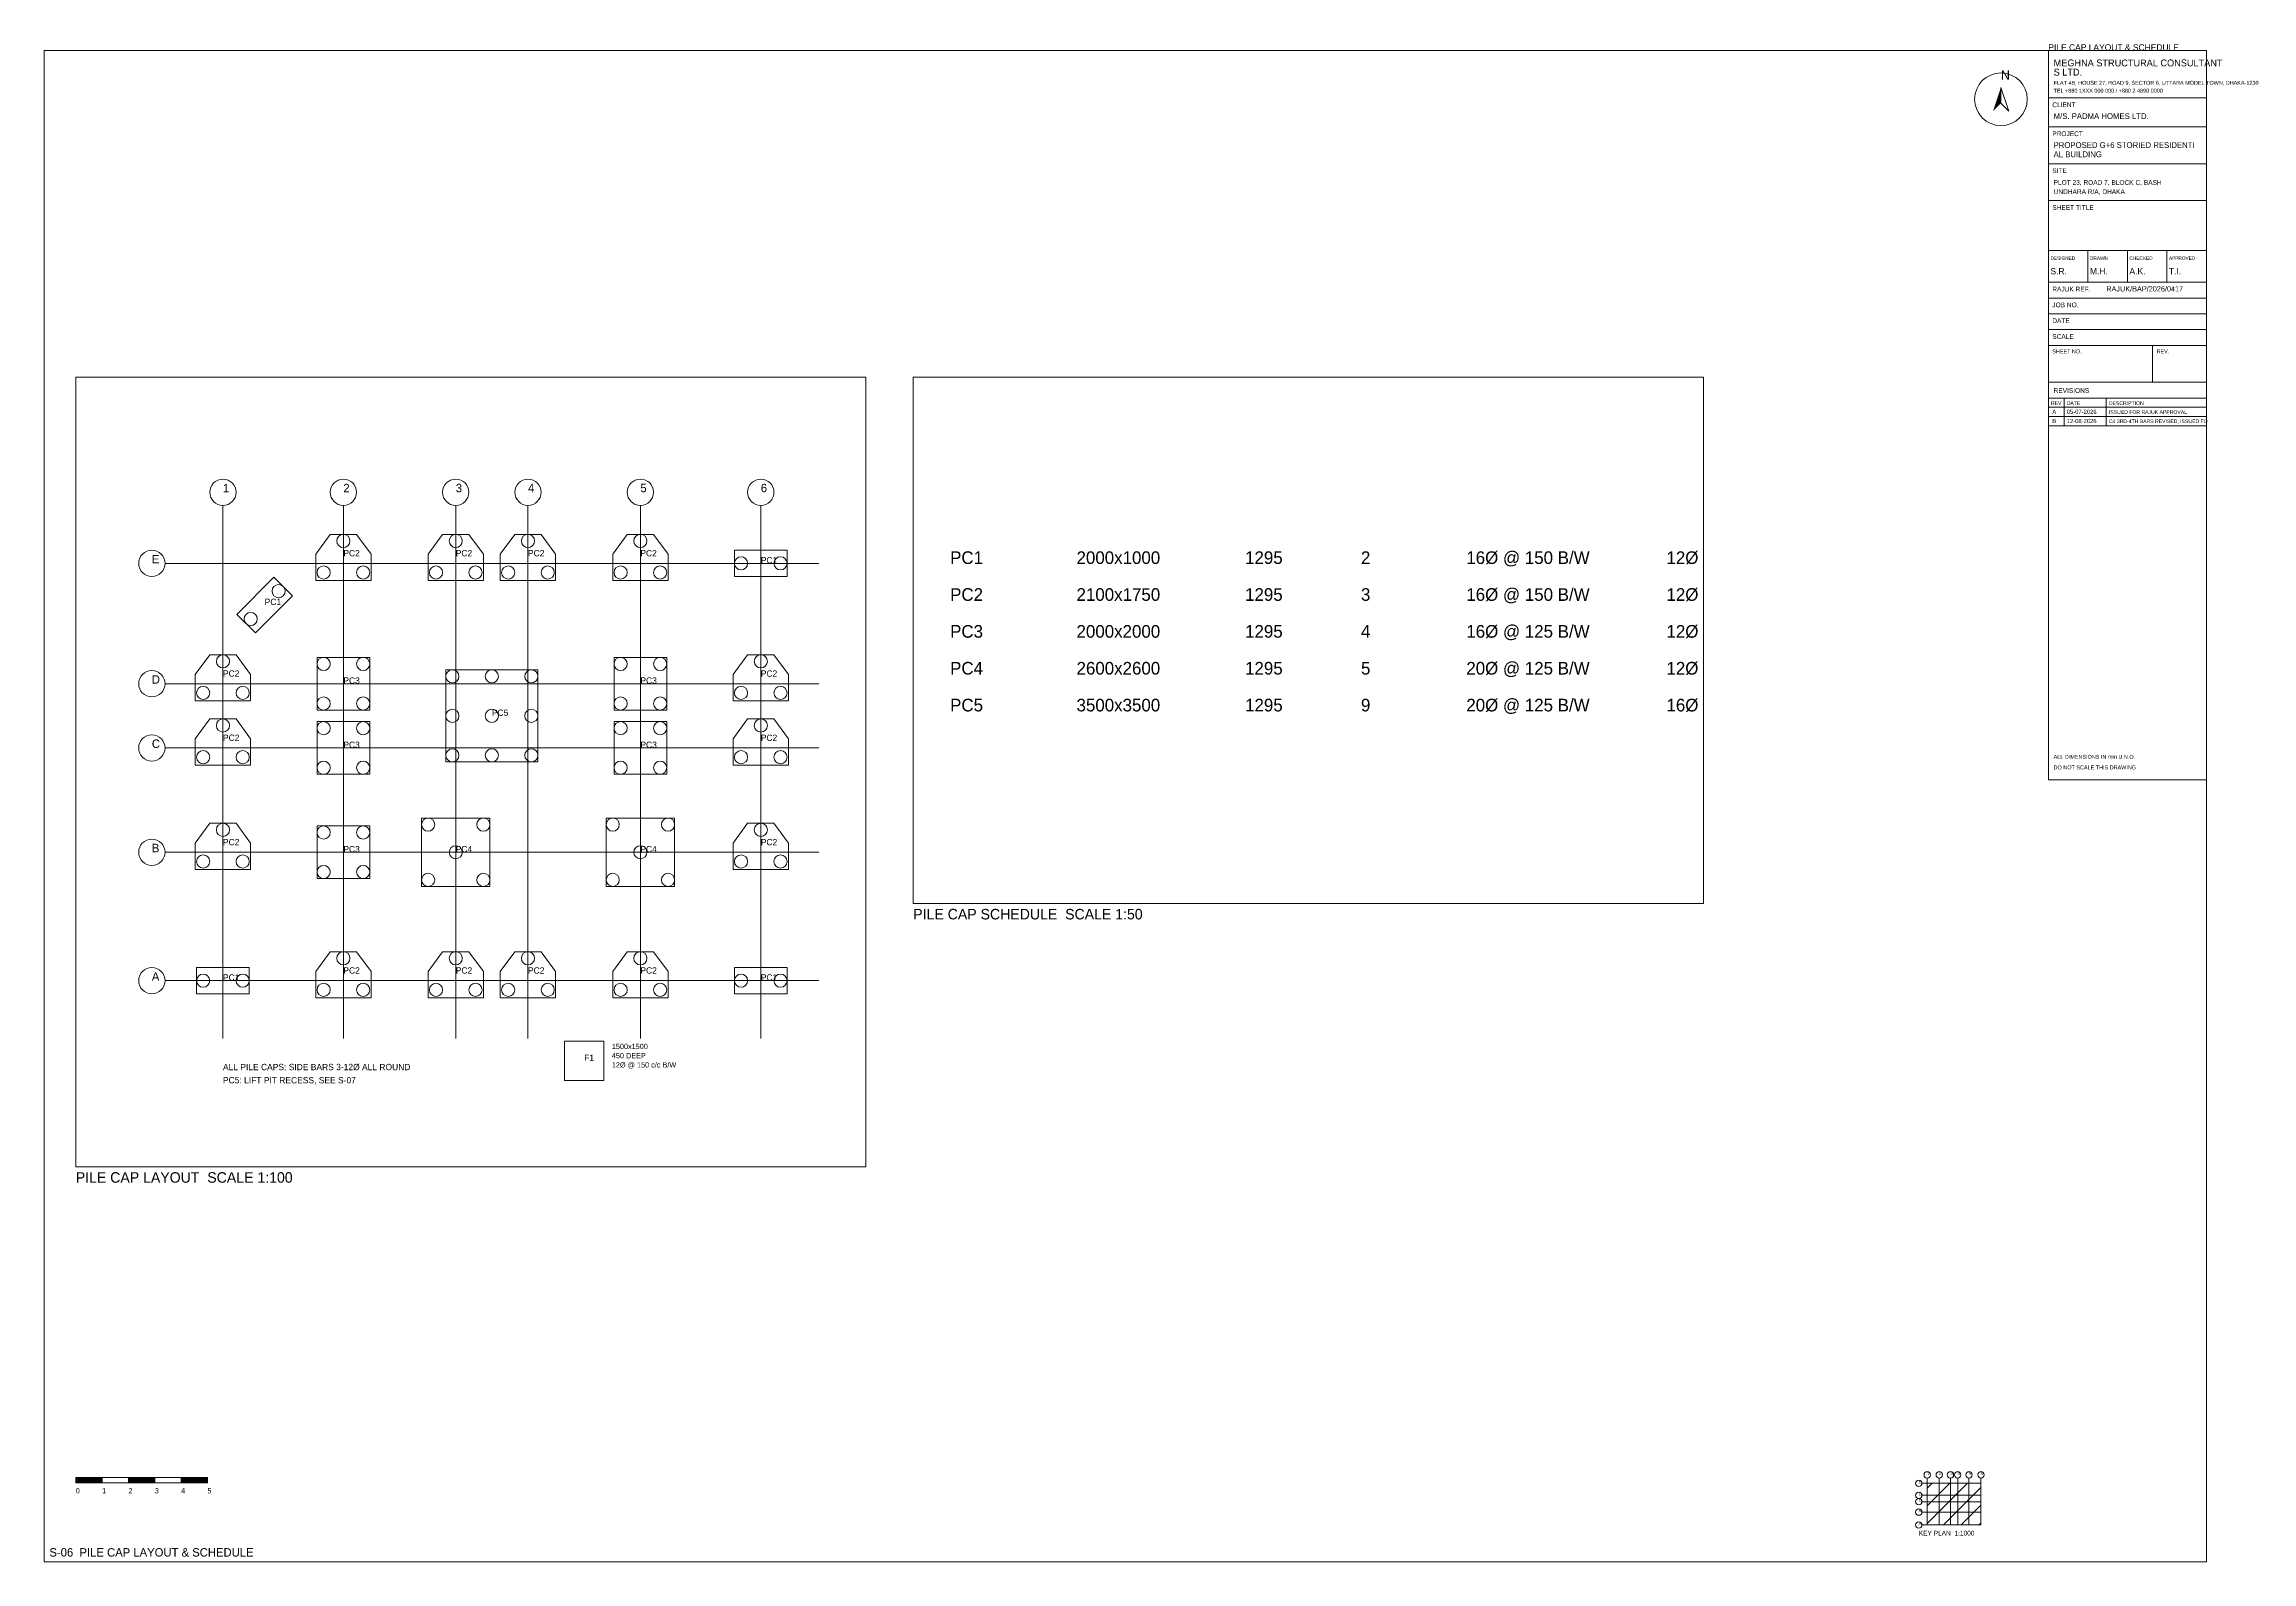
# Paper-space layout 'S-06 PILE CAP LAYOUT & SCHEDULE' of a CAD drawing. Extents: x 10 to 848, y 10 to 586.
# The model-space entities are those that its viewports show. They can reach past a viewport. Long polylines and large blocks are cut down to what shows.
import ezdxf

# ---------------------------------------------------------------- set-up
doc = ezdxf.new("R2010")
doc.units = 0
for name, color, linetype, lineweight, plot in [('Arrow', 7, 'Continuous', 0, False), ('Foundation', 3, 'Continuous', 0, False), ('Grid', 8, 'Continuous', 0, False), ('Grid Circle', 8, 'Continuous', 0, False), ('Grid text', 7, 'Continuous', 0, False), ('Hatch', 9, 'Continuous', 0, False), ('Sheet', 7, 'Continuous', 0, False), ('Text-1', 7, 'Continuous', 0, False), ('Text-2', 7, 'Continuous', 0, False), ('TITLE', 7, 'Continuous', 0, False)]:
    doc.layers.add(name, color=color, linetype=linetype, lineweight=lineweight, plot=plot)

# ---------------------------------------------------------------- blocks, each defined once
blk = doc.blocks.new('TITLE_BLOCK')
at = {"layer": 'TITLE'}
for p, q in [((0, -18), (60, -18)), ((0, -29), (60, -29)), ((0, -43), (60, -43)), ((0, -57), (60, -57)), ((0, -76), (60, -76)), ((0, -76), (0, -88)), ((15, -76), (15, -88)), ((30, -76), (30, -88)), ((45, -76), (45, -88)), ((0, -88), (60, -88)), ((0, -94), (60, -94)), ((0, -100), (60, -100)), ((0, -106), (60, -106)), ((0, -112), (60, -112)), ((39.6, -112), (39.6, -126)), ((0, -126), (60, -126)), ((0, -132), (60, -132)), ((0, -132), (60, -132)), ((6, -132), (6, -142.5)), ((22, -132), (22, -142.5)), ((0, -135.5), (60, -135.5)), ((0, -139), (60, -139)), ((0, -142.5), (60, -142.5))]:
    blk.add_line(p, q, dxfattribs=at)
blk.add_lwpolyline([(0, -277), (60, -277), (60, 0), (0, 0)], close=True, dxfattribs=at)
at = {"layer": 'Text-1'}
for tag, height in [('JOBNO', 2), ('SCALE', 2), ('SHEETTITLE', 2.4), ('SHEETTITLE2', 2.4), ('DATE', 2), ('SHEETNO', 4.5), ('REV', 4.5)]:
    blk.add_attdef(tag, (0, 0), '', height=height, dxfattribs=at)
at = {"layer": 'TITLE'}
for s, height, p in [('S LTD.', 2.6, (2, -9.5)), ('MEGHNA STRUCTURAL CONSULTANT', 2.6, (2, -6)), ('TEL +880 1XXX 000 000 / +880 2 4890 0000', 1.5, (2, -16)), ('FLAT 4B, HOUSE 27, ROAD 9, SECTOR 6, UTTARA MODEL TOWN, DHAKA-1230', 1.5, (2, -13)), ('CLIENT', 1.8, (1.5, -21.5)), ('M/S. PADMA HOMES LTD.', 2.2, (2, -26)), ('PROJECT', 1.8, (1.5, -32.5)), ('AL BUILDING', 2.2, (2, -40.5)), ('PROPOSED G+6 STORIED RESIDENTI', 2.2, (2, -37)), ('SITE', 1.8, (1.5, -46.5)), ('PLOT 23, ROAD 7, BLOCK C, BASH', 1.8, (2, -51)), ('SHEET TITLE', 1.8, (1.5, -60.5)), ('UNDHARA R/A, DHAKA', 1.8, (2, -54.5)), ('DESIGNED', 1.3, (0.8, -79.5)), ('S.R.', 2.4, (0.8, -85)), ('DRAWN', 1.3, (15.8, -79.5)), ('M.H.', 2.4, (15.8, -85)), ('A.K.', 2.4, (30.8, -85)), ('CHECKED', 1.3, (30.8, -79.5)), ('APPROVED', 1.3, (45.8, -79.5)), ('T.I.', 2.4, (45.8, -85)), ('RAJUK REF.', 1.8, (1.5, -91.5)), ('RAJUK/BAP/2026/0417', 2, (22, -91.5)), ('JOB NO.', 1.8, (1.5, -97.5)), ('SCALE', 1.8, (1.5, -109.5)), ('DATE', 1.8, (1.5, -103.5)), ('SHEET NO.', 1.5, (1.5, -115)), ('REV.', 1.5, (41.1, -115)), ('REV', 1.4, (1, -134.6)), ('REVISIONS', 1.8, (2, -130)), ('DATE', 1.4, (7, -134.6)), ('DESCRIPTION', 1.4, (23, -134.6)), ('ALL DIMENSIONS IN mm U.N.O.', 1.5, (2, -269)), ('DO NOT SCALE THIS DRAWING', 1.5, (2, -273))]:
    blk.add_text(s, height=height, dxfattribs=at).set_placement(p)
blk = doc.blocks.new('NORTH_ARROW')
at = {"layer": 'Arrow'}
blk.add_lwpolyline([(0, 0), (3, -9), (0, -6)], close=True, dxfattribs=at)
blk.add_circle((0, -4.5), 10, dxfattribs=at)
blk.add_solid([(0, 0), (-3, -9), (0, -6)], dxfattribs=at)
at = {"layer": 'Text-1'}
blk.add_text('N', height=3.5, dxfattribs=at).set_placement((0, 3))
blk = doc.blocks.new('KEY_PLAN')
at = {"layer": 'Grid'}
for p, q in [((0, 0), (0, 17.8496)), ((4.572, 0), (4.572, 17.8496)), ((8.8392, 0), (8.8392, 17.8496)), ((11.5824, 0), (11.5824, 17.8496)), ((15.8496, 0), (15.8496, 17.8496)), ((20.4216, 0), (20.4216, 17.8496)), ((-2, 15.8496), (20.4216, 15.8496)), ((-2, 11.2776), (20.4216, 11.2776)), ((-2, 8.8392), (20.4216, 8.8392)), ((-2, 4.8768), (20.4216, 4.8768)), ((-2, 0), (20.4216, 0))]:
    blk.add_line(p, q, dxfattribs=at)
at = {"layer": 'Grid Circle'}
for centre in [(-3.2, 15.8496), (0, 19.0496), (4.572, 19.0496), (8.8392, 19.0496), (11.5824, 19.0496), (15.8496, 19.0496), (20.4216, 19.0496), (-3.2, 11.2776), (-3.2, 8.8392), (-3.2, 4.8768), (-3.2, 0)]:
    blk.add_circle(centre, 1.2, dxfattribs=at)
at = {"layer": 'Sheet'}
blk.add_lwpolyline([(0, 0), (20.4216, 0), (20.4216, 15.8496), (0, 15.8496)], close=True, dxfattribs=at)
at = {"layer": 'Grid text'}
for s, p in [('E', (-3.2, 15.8496)), ('1', (0, 19.0496)), ('2', (4.572, 19.0496)), ('3', (8.8392, 19.0496)), ('4', (11.5824, 19.0496)), ('5', (15.8496, 19.0496)), ('6', (20.4216, 19.0496)), ('C', (-3.2, 8.8392)), ('D', (-3.2, 11.2776)), ('A', (-3.2, 0)), ('B', (-3.2, 4.8768))]:
    blk.add_text(s, height=1.1, dxfattribs=at).set_placement(p)
at = {"layer": 'Sheet'}
blk.add_text('KEY PLAN  1:1000', height=1.8, dxfattribs=at).set_placement((-3.2, -4))
blk = doc.blocks.new('SCALE_BAR')
at = {"layer": 'Sheet'}
h = blk.add_hatch(color=256, dxfattribs=at)
h.dxf.hatch_style = 1
h.paths.add_polyline_path([(0, 0), (10, 0), (10, 2), (0, 2)])
h = blk.add_hatch(color=256, dxfattribs=at)
h.dxf.hatch_style = 1
h.paths.add_polyline_path([(20, 0), (30, 0), (30, 2), (20, 2)])
h = blk.add_hatch(color=256, dxfattribs=at)
h.dxf.hatch_style = 1
h.paths.add_polyline_path([(40, 0), (50, 0), (50, 2), (40, 2)])
for points in [[(0, 0), (10, 0), (10, 2), (0, 2)], [(10, 0), (20, 0), (20, 2), (10, 2)], [(20, 0), (30, 0), (30, 2), (20, 2)], [(30, 0), (40, 0), (40, 2), (30, 2)], [(40, 0), (50, 0), (50, 2), (40, 2)]]:
    blk.add_lwpolyline(points, close=True, dxfattribs=at)
for s, p in [('0', (0, -4)), ('1', (10, -4)), ('2', (20, -4)), ('3', (30, -4)), ('4', (40, -4)), ('5', (50, -4))]:
    blk.add_text(s, height=2, dxfattribs=at).set_placement(p)
at = {"layer": 'Text-1'}
blk.add_attdef('UNIT', (0, 0), '', height=2, dxfattribs=at)
blk = doc.blocks.new('GRID_BUBBLE')
at = {"layer": 'Grid Circle'}
blk.add_circle((0, 0), 500, dxfattribs=at)
at = {"layer": 'Text-1'}
blk.add_attdef('GRID', (0, 0), '', height=320, dxfattribs=at)

msp = doc.modelspace()

# ---------------------------------------------------------------- linework, layer by layer
at = {"layer": 'Foundation'}
for points in [[(3522, -184800), (5622, -184800), (5622, -183800), (5072, -183050), (4072, -183050), (3522, -183800)], [(7789, -184800), (9889, -184800), (9889, -183800), (9339, -183050), (8339, -183050), (7789, -183800)], [(10532, -184800), (12632, -184800), (12632, -183800), (12082, -183050), (11082, -183050), (10532, -183800)], [(14800, -184800), (16900, -184800), (16900, -183800), (16350, -183050), (15350, -183050), (14800, -183800)], [(19422, -184650), (21422, -184650), (21422, -183650), (19422, -183650)], [(1230, -186795), (2644, -185381), (1937, -184673), (523, -186088)], [(-1050, -189372), (1050, -189372), (1050, -188372), (500, -187622), (-500, -187622), (-1050, -188372)], [(3572, -189722), (5572, -189722), (5572, -187722), (3572, -187722)], [(14850, -189722), (16850, -189722), (16850, -187722), (14850, -187722)], [(19372, -189372), (21472, -189372), (21472, -188372), (20922, -187622), (19922, -187622), (19372, -188372)], [(8461, -191692), (11961, -191692), (11961, -188192), (8461, -188192)], [(-1050, -191811), (1050, -191811), (1050, -190811), (500, -190061), (-500, -190061), (-1050, -190811)], [(3572, -192161), (5572, -192161), (5572, -190161), (3572, -190161)], [(14850, -192161), (16850, -192161), (16850, -190161), (14850, -190161)], [(19372, -191811), (21472, -191811), (21472, -190811), (20922, -190061), (19922, -190061), (19372, -190811)], [(-1050, -195773), (1050, -195773), (1050, -194773), (500, -194023), (-500, -194023), (-1050, -194773)], [(7539, -196423), (10139, -196423), (10139, -193823), (7539, -193823)], [(14550, -196423), (17150, -196423), (17150, -193823), (14550, -193823)], [(19372, -195773), (21472, -195773), (21472, -194773), (20922, -194023), (19922, -194023), (19372, -194773)], [(3572, -196123), (5572, -196123), (5572, -194123), (3572, -194123)], [(3522, -200650), (5622, -200650), (5622, -199650), (5072, -198900), (4072, -198900), (3522, -199650)], [(7789, -200650), (9889, -200650), (9889, -199650), (9339, -198900), (8339, -198900), (7789, -199650)], [(10532, -200650), (12632, -200650), (12632, -199650), (12082, -198900), (11082, -198900), (10532, -199650)], [(14800, -200650), (16900, -200650), (16900, -199650), (16350, -198900), (15350, -198900), (14800, -199650)], [(-1000, -200500), (1000, -200500), (1000, -199500), (-1000, -199500)], [(19422, -200500), (21422, -200500), (21422, -199500), (19422, -199500)], [(12966, -203798), (14466, -203798), (14466, -202298), (12966, -202298)]]:
    msp.add_lwpolyline(points, close=True, dxfattribs=at)
for centre in [(4572, -183300), (8839, -183300), (11582, -183300), (15850, -183300), (19672, -184150), (21172, -184150), (3822, -184500), (5322, -184500), (8089, -184500), (9589, -184500), (10832, -184500), (12332, -184500), (15100, -184500), (16600, -184500), (2114, -185204), (1053, -186264), (0, -187872), (3822, -187972), (5322, -187972), (15100, -187972), (16600, -187972), (20422, -187872), (8711, -188442), (10211, -188442), (11711, -188442), (-750, -189072), (750, -189072), (19672, -189072), (21172, -189072), (3822, -189472), (5322, -189472), (15100, -189472), (16600, -189472), (8711, -189942), (10211, -189942), (11711, -189942), (0, -190311), (3822, -190411), (5322, -190411), (15100, -190411), (16600, -190411), (20422, -190311), (-750, -191511), (750, -191511), (8711, -191442), (10211, -191442), (11711, -191442), (19672, -191511), (21172, -191511), (3822, -191911), (5322, -191911), (15100, -191911), (16600, -191911), (0, -194273), (7789, -194073), (9889, -194073), (14800, -194073), (16900, -194073), (20422, -194273), (3822, -194373), (5322, -194373), (8839, -195123), (15850, -195123), (-750, -195473), (750, -195473), (19672, -195473), (21172, -195473), (3822, -195873), (5322, -195873), (7789, -196173), (9889, -196173), (14800, -196173), (16900, -196173), (4572, -199150), (8839, -199150), (11582, -199150), (15850, -199150), (-750, -200000), (750, -200000), (19672, -200000), (21172, -200000), (3822, -200350), (5322, -200350), (8089, -200350), (9589, -200350), (10832, -200350), (12332, -200350), (15100, -200350), (16600, -200350)]:
    msp.add_circle(centre, 250, dxfattribs=at)
at = {"layer": 'Grid'}
for p, q in [((0, -202200), (0, -181950)), ((4572, -202200), (4572, -181950)), ((8839, -202200), (8839, -181950)), ((11582, -202200), (11582, -181950)), ((15850, -202200), (15850, -181950)), ((20422, -202200), (20422, -181950)), ((-2200, -184150), (22622, -184150)), ((-2200, -188722), (22622, -188722)), ((-2200, -191161), (22622, -191161)), ((-2200, -195123), (22622, -195123)), ((-2200, -200000), (22622, -200000))]:
    msp.add_line(p, q, dxfattribs=at)

# ---------------------------------------------------------------- block references
at = {"layer": 'Grid Circle'}
for p, values in [((0, -181450), {'GRID': '1'}), ((4572, -181450), {'GRID': '2'}), ((8839, -181450), {'GRID': '3'}), ((11582, -181450), {'GRID': '4'}), ((15850, -181450), {'GRID': '5'}), ((20422, -181450), {'GRID': '6'}), ((-2700, -184150), {'GRID': 'E'}), ((-2700, -188722), {'GRID': 'D'}), ((-2700, -191161), {'GRID': 'C'}), ((-2700, -195123), {'GRID': 'B'}), ((-2700, -200000), {'GRID': 'A'})]:
    msp.add_blockref('GRID_BUBBLE', p, dxfattribs=at).add_auto_attribs(values)

# ---------------------------------------------------------------- texts
at = {"layer": 'Text-1'}
for s, p in [('PC2', (4572, -183884)), ('PC2', (8839, -183884)), ('PC2', (11582, -183884)), ('PC2', (15850, -183884)), ('PC1', (20422, -184150)), ('PC1', (1584, -185734)), ('PC2', (0, -188456)), ('PC3', (4572, -188722)), ('PC3', (15850, -188722)), ('PC2', (20422, -188456)), ('PC5', (10211, -189942)), ('PC2', (0, -190894)), ('PC2', (20422, -190894)), ('PC3', (4572, -191161)), ('PC3', (15850, -191161)), ('PC2', (0, -194857)), ('PC3', (4572, -195123)), ('PC4', (8839, -195123)), ('PC4', (15850, -195123)), ('PC2', (20422, -194857)), ('PC2', (4572, -199733)), ('PC2', (8839, -199733)), ('PC2', (11582, -199733)), ('PC2', (15850, -199733)), ('PC1', (0, -200000)), ('PC1', (20422, -200000)), ('PC1', (200000, -200900)), ('2000x1000', (202400, -200900)), ('1295', (205600, -200900)), ('2', (207800, -200900)), ('16%%C @ 150 B/W', (209800, -200900)), ('12%%C @ 200 B/W', (213600, -200900)), ('PC2', (200000, -201600)), ('2100x1750', (202400, -201600)), ('1295', (205600, -201600)), ('3', (207800, -201600)), ('16%%C @ 150 B/W', (209800, -201600)), ('12%%C @ 200 B/W', (213600, -201600)), ('PC3', (200000, -202300)), ('2000x2000', (202400, -202300)), ('1295', (205600, -202300)), ('4', (207800, -202300)), ('16%%C @ 125 B/W', (209800, -202300)), ('12%%C @ 200 B/W', (213600, -202300)), ('F1', (13716, -203048)), ('PC4', (200000, -203000)), ('2600x2600', (202400, -203000)), ('1295', (205600, -203000)), ('5', (207800, -203000)), ('20%%C @ 125 B/W', (209800, -203000)), ('12%%C @ 200 B/W', (213600, -203000)), ('ALL PILE CAPS: SIDE BARS 3-12%%C ALL ROUND', (0, -203400)), ('PC5: LIFT PIT RECESS, SEE S-07', (0, -203900)), ('PC5', (200000, -203700)), ('3500x3500', (202400, -203700)), ('1295', (205600, -203700)), ('9', (207800, -203700)), ('20%%C @ 125 B/W', (209800, -203700)), ('16%%C @ 150 B/W', (213600, -203700))]:
    msp.add_text(s, height=240, dxfattribs=at).set_placement(p)
at = {"layer": 'Text-2'}
for s, p in [('1500x1500', (14766, -202598)), ('450 DEEP', (14766, -202948)), ('12%%C @ 150 c/c B/W', (14766, -203298))]:
    msp.add_text(s, height=200, dxfattribs=at).set_placement(p)

psp = doc.layouts.new('S-06 PILE CAP LAYOUT & SCHEDULE')

# ---------------------------------------------------------------- hatches: boundary and pattern name
at = {"layer": 'Hatch'}
h = psp.add_hatch(dxfattribs=at)
h.set_pattern_fill('ANSI31', color=256, scale=1.5)
h.paths.add_polyline_path([(725, 24), (745.4216, 24), (745.4216, 39.8496), (725, 39.8496)])

# ---------------------------------------------------------------- linework, layer by layer
at = {"layer": 'Sheet'}
psp.add_lwpolyline([(10, 10), (831, 10), (831, 584), (10, 584)], close=True, dxfattribs=at)

# ---------------------------------------------------------------- block references
at = {"layer": 'Arrow'}
psp.add_blockref('NORTH_ARROW', (753, 570), dxfattribs=at)
at = {"layer": 'Sheet'}
psp.add_blockref('SCALE_BAR', (22, 40), dxfattribs=at).add_auto_attribs({'UNIT': 'm'})
psp.add_blockref('KEY_PLAN', (725, 24), dxfattribs=at)
at = {"layer": 'TITLE'}
ref = psp.add_blockref('TITLE_BLOCK', (771, 584), dxfattribs=at)
ref.add_attrib('SHEETTITLE', 'PILE CAP LAYOUT & SCHEDULE', (771, 584), dxfattribs={"layer": 'Text-1', "height": 2.4})

# ---------------------------------------------------------------- texts
at = {"layer": 'Sheet'}
for s, height, p in [('PILE CAP SCHEDULE  SCALE 1:50', 4, (340, 254)), ('PILE CAP LAYOUT  SCALE 1:100', 4, (22, 154)), ('S-06  PILE CAP LAYOUT & SCHEDULE', 3.2, (12, 12))]:
    psp.add_text(s, height=height, dxfattribs=at).set_placement(p)
at = {"layer": 'TITLE'}
for s, height, p in [('A', 1.6, (772.5, 446)), ('05-07-2026', 1.6, (778, 446)), ('ISSUED FOR RAJUK APPROVAL', 1.4, (794, 446)), ('B', 1.6, (772.5, 442.5)), ('12-08-2026', 1.6, (778, 442.5)), ('C4 3RD-4TH BARS REVISED; ISSUED FO', 1.4, (794, 442.5))]:
    psp.add_text(s, height=height, dxfattribs=at).set_placement(p)

# ---------------------------------------------------------------- viewports
at = {"layer": ''}
psp.add_viewport(center=(172, 310), size=(300, 300), view_center_point=(9410.8, -192074.2), view_height=30000, dxfattribs=at)
psp.add_viewport(center=(490, 360), size=(300, 200), view_center_point=(206800, -202350), view_height=10000, status=3, dxfattribs=at)

doc.saveas('drawing.dxf')
